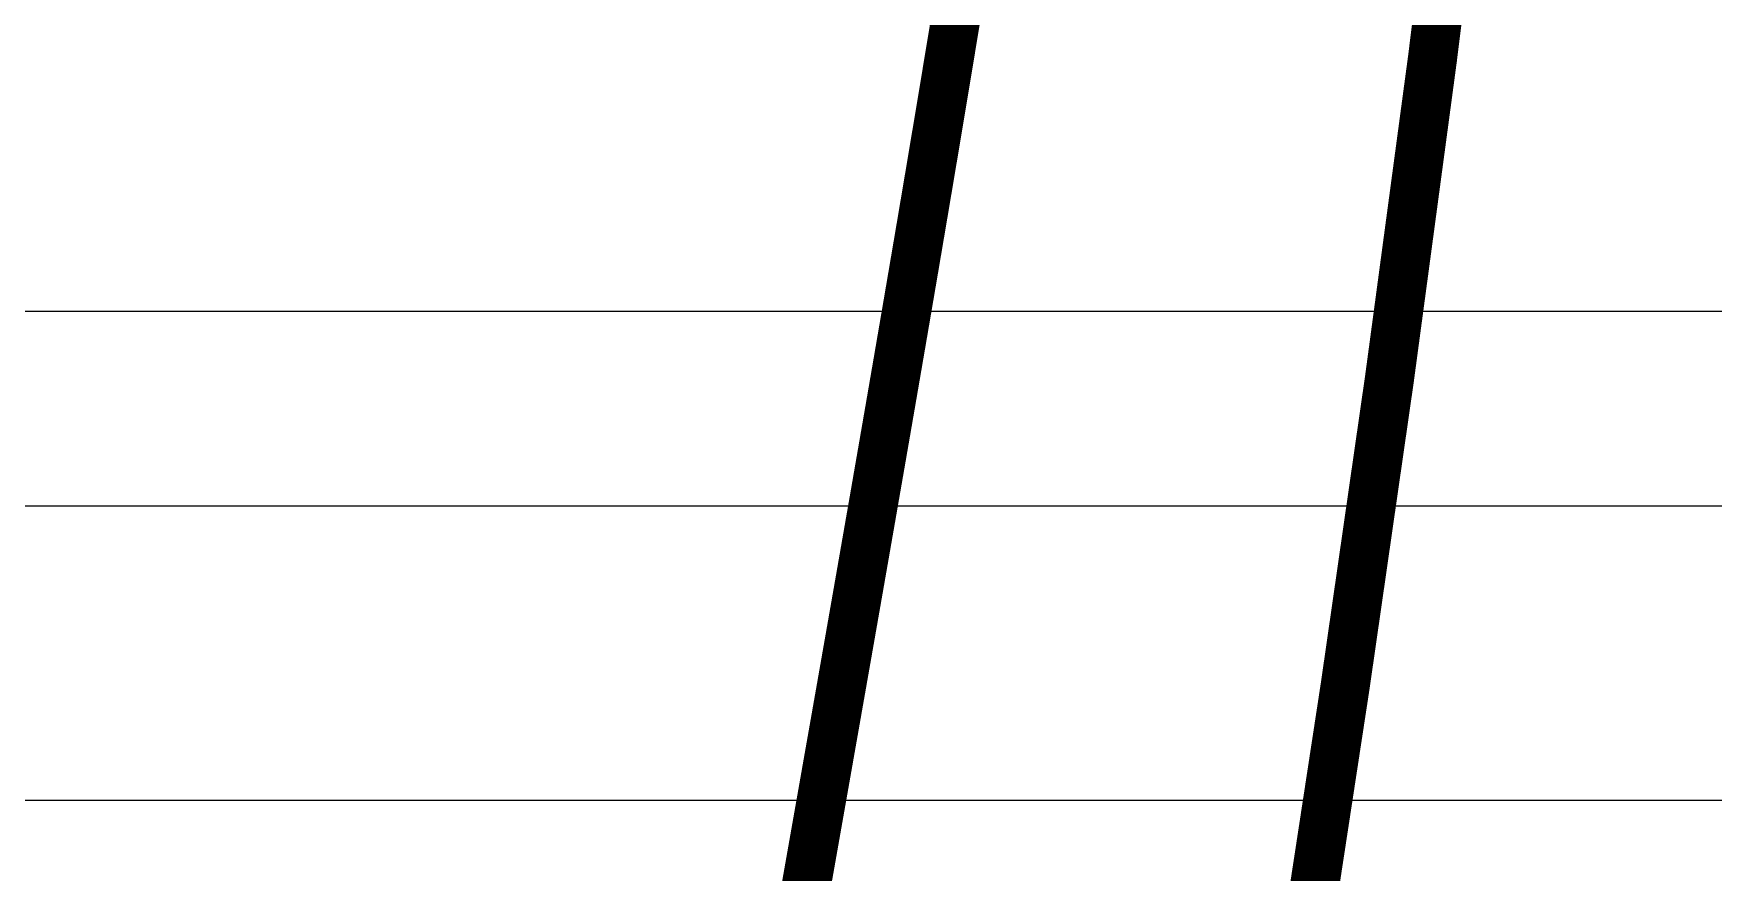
# Model space of a CAD drawing. Header units: inches. Extents: x -1574 to 492, y -294 to 234.
# Drawn here: x -740.793 to -736.514, y -171.833 to -169.696 of the extents above; entities that cross this region are included whole.
import ezdxf

# ---------------------------------------------------------------- set-up
doc = ezdxf.new("R2010")
doc.units = ezdxf.units.IN
doc.header["$MEASUREMENT"] = 0
doc.layers.add('EXTERIOR ELEC EQUIP', color=190, linetype='Continuous')
doc.layers.add('EXTERIOR PLUMB EQUIP', color=250, linetype='Continuous')

msp = doc.modelspace()

# ---------------------------------------------------------------- linework, layer by layer
at = {"layer": 'EXTERIOR ELEC EQUIP', "const_width": 0.125}
msp.add_lwpolyline([(-736.65621, -163.90117), (-736.69181, -164.43218), (-736.76053, -165.31499), (-736.83939, -166.21514), (-736.92708, -167.12116), (-737.02226, -168.0216), (-737.12362, -168.905), (-737.22982, -169.7599), (-737.33963, -170.57726), (-737.45209, -171.35775), (-737.5663, -172.10444), (-737.6814, -172.82043), (-737.7965, -173.5088), (-737.91072, -174.17263), (-738.02318, -174.81502), (-738.13299, -175.62654), (-738.23953, -176.23508)], dxfattribs=at)
at = {"layer": 'EXTERIOR ELEC EQUIP', "color": 60, "const_width": 0.125}
msp.add_lwpolyline([(-738.83017, -171.89627), (-738.82986, -171.89452), (-738.82955, -171.89276), (-738.82924, -171.891), (-738.82893, -171.88925), (-738.82862, -171.88749), (-738.82831, -171.88574), (-738.828, -171.88398), (-738.82769, -171.88222), (-738.82738, -171.88047), (-738.82707, -171.87871), (-738.82676, -171.87696), (-738.82645, -171.8752), (-738.82614, -171.87344), (-738.82583, -171.87169), (-738.82552, -171.86993), (-738.82521, -171.86817), (-738.8249, -171.86642), (-738.82459, -171.86466), (-738.82428, -171.86291), (-738.82397, -171.86115), (-738.82366, -171.85939), (-738.82335, -171.85764), (-738.82304, -171.85588), (-738.82273, -171.85412), (-738.82242, -171.85237), (-738.82211, -171.85061), (-738.8218, -171.84885), (-738.82149, -171.8471), (-738.82118, -171.84534), (-738.82087, -171.84358), (-738.82056, -171.84183), (-738.82025, -171.84007), (-738.81994, -171.83831), (-738.81963, -171.83656), (-738.81932, -171.8348), (-738.81901, -171.83304), (-738.8187, -171.83129), (-738.81839, -171.82953), (-738.81808, -171.82777), (-738.81777, -171.82601), (-738.81746, -171.82426), (-738.81715, -171.8225), (-738.81684, -171.82074), (-738.81653, -171.81899), (-738.81622, -171.81723), (-738.81591, -171.81547), (-738.8156, -171.81371), (-738.81529, -171.81196), (-738.81498, -171.8102), (-738.81467, -171.80844), (-738.81436, -171.80669), (-738.81405, -171.80493), (-738.81374, -171.80317), (-738.81343, -171.80141), (-738.81312, -171.79966), (-738.81281, -171.7979), (-738.8125, -171.79614), (-738.81219, -171.79438), (-738.81188, -171.79263), (-738.81157, -171.79087), (-738.81126, -171.78911), (-738.81095, -171.78735), (-738.81064, -171.7856), (-738.81033, -171.78384), (-738.81002, -171.78208), (-738.80971, -171.78032), (-738.8094, -171.77856), (-738.80909, -171.77681), (-738.80878, -171.77505), (-738.80847, -171.77329), (-738.80816, -171.77153), (-738.80785, -171.76978), (-738.80754, -171.76802), (-738.80722, -171.76626), (-738.80691, -171.7645), (-738.8066, -171.76274), (-738.80629, -171.76099), (-738.80598, -171.75923), (-738.80567, -171.75747), (-738.80536, -171.75571), (-738.80505, -171.75395), (-738.80474, -171.75219), (-738.80443, -171.75044), (-738.80412, -171.74868), (-738.80381, -171.74692), (-738.8035, -171.74516), (-738.80319, -171.7434), (-738.80288, -171.74165), (-738.80257, -171.73989), (-738.80226, -171.73813), (-738.80195, -171.73637), (-738.80164, -171.73461), (-738.80133, -171.73285), (-738.80102, -171.73109), (-738.80071, -171.72934), (-738.8004, -171.72758), (-738.80009, -171.72582), (-738.79978, -171.72406), (-738.79947, -171.7223), (-738.79916, -171.72054), (-738.79885, -171.71878), (-738.79854, -171.71703), (-738.79823, -171.71527), (-738.79792, -171.71351), (-738.79761, -171.71175), (-738.7973, -171.70999), (-738.79699, -171.70823), (-738.79668, -171.70647), (-738.79637, -171.70471), (-738.79606, -171.70296), (-738.79575, -171.7012), (-738.79544, -171.69944), (-738.79513, -171.69768), (-738.79482, -171.69592), (-738.79451, -171.69416), (-738.7942, -171.6924), (-738.79389, -171.69064), (-738.79358, -171.68888), (-738.79327, -171.68712), (-738.79296, -171.68536), (-738.79264, -171.68361), (-738.79233, -171.68185), (-738.79202, -171.68009), (-738.79171, -171.67833), (-738.7914, -171.67657), (-738.79109, -171.67481), (-738.79078, -171.67305), (-738.79047, -171.67129), (-738.79016, -171.66953), (-738.78985, -171.66777), (-738.78954, -171.66601), (-738.78923, -171.66425), (-738.78892, -171.66249), (-738.78861, -171.66073), (-738.7883, -171.65897), (-738.78799, -171.65721), (-738.78768, -171.65546), (-738.78737, -171.6537), (-738.78706, -171.65194), (-738.78675, -171.65018), (-738.78644, -171.64842), (-738.78613, -171.64666), (-738.78582, -171.6449), (-738.78551, -171.64314), (-738.7852, -171.64138), (-738.78489, -171.63962), (-738.78458, -171.63786), (-738.78427, -171.6361), (-738.78396, -171.63434), (-738.78365, -171.63258), (-738.78334, -171.63082), (-738.78303, -171.62906), (-738.78272, -171.6273), (-738.78241, -171.62554), (-738.7821, -171.62378), (-738.78179, -171.62202), (-738.78148, -171.62026), (-738.78116, -171.6185), (-738.78085, -171.61674), (-738.78054, -171.61498), (-738.78023, -171.61322), (-738.77992, -171.61146), (-738.77961, -171.6097), (-738.7793, -171.60794), (-738.77899, -171.60618), (-738.77868, -171.60442), (-738.77837, -171.60266), (-738.77806, -171.60089), (-738.77775, -171.59913), (-738.77744, -171.59737), (-738.77713, -171.59561), (-738.77682, -171.59385), (-738.77651, -171.59209), (-738.7762, -171.59033), (-738.77589, -171.58857), (-738.77558, -171.58681), (-738.77527, -171.58505), (-738.77496, -171.58329), (-738.77465, -171.58153), (-738.77434, -171.57977), (-738.77403, -171.57801), (-738.77372, -171.57625), (-738.77341, -171.57449), (-738.7731, -171.57273), (-738.77279, -171.57096), (-738.77248, -171.5692), (-738.77217, -171.56744), (-738.77186, -171.56568), (-738.77155, -171.56392), (-738.77124, -171.56216), (-738.77093, -171.5604), (-738.77062, -171.55864), (-738.77031, -171.55688), (-738.76999, -171.55512), (-738.76968, -171.55336), (-738.76937, -171.55159), (-738.76906, -171.54983), (-738.76875, -171.54807), (-738.76844, -171.54631), (-738.76813, -171.54455), (-738.76782, -171.54279), (-738.76751, -171.54103), (-738.7672, -171.53927), (-738.76689, -171.5375), (-738.76658, -171.53574), (-738.76627, -171.53398), (-738.76596, -171.53222), (-738.76565, -171.53046), (-738.76534, -171.5287), (-738.76503, -171.52694), (-738.76472, -171.52518), (-738.76441, -171.52341), (-738.7641, -171.52165), (-738.76379, -171.51989), (-738.76348, -171.51813), (-738.76317, -171.51637), (-738.76286, -171.51461), (-738.76255, -171.51284), (-738.76224, -171.51108), (-738.76193, -171.50932), (-738.76162, -171.50756), (-738.76131, -171.5058), (-738.761, -171.50404), (-738.76069, -171.50227), (-738.76038, -171.50051), (-738.76007, -171.49875), (-738.75976, -171.49699), (-738.75945, -171.49523), (-738.75914, -171.49347), (-738.75883, -171.4917), (-738.75852, -171.48994), (-738.75821, -171.48818), (-738.7579, -171.48642), (-738.75759, -171.48466), (-738.75727, -171.48289), (-738.75696, -171.48113), (-738.75665, -171.47937), (-738.75634, -171.47761), (-738.75603, -171.47585), (-738.75572, -171.47408), (-738.75541, -171.47232), (-738.7551, -171.47056), (-738.75479, -171.4688), (-738.75448, -171.46704), (-738.75417, -171.46527), (-738.75386, -171.46351), (-738.75355, -171.46175), (-738.75324, -171.45999), (-738.75293, -171.45822), (-738.75262, -171.45646), (-738.75231, -171.4547), (-738.752, -171.45294), (-738.75169, -171.45117), (-738.75138, -171.44941), (-738.75107, -171.44765), (-738.75076, -171.44589), (-738.75045, -171.44413), (-738.75014, -171.44236), (-738.74983, -171.4406), (-738.74952, -171.43884), (-738.74921, -171.43707), (-738.7489, -171.43531), (-738.74859, -171.43355), (-738.74828, -171.43179), (-738.74797, -171.43002), (-738.74766, -171.42826), (-738.74735, -171.4265), (-738.74704, -171.42474), (-738.74673, -171.42297), (-738.74642, -171.42121), (-738.74611, -171.41945), (-738.7458, -171.41769), (-738.74549, -171.41592), (-738.74518, -171.41416), (-738.74487, -171.4124), (-738.74456, -171.41063), (-738.74425, -171.40887), (-738.74394, -171.40711), (-738.74363, -171.40534), (-738.74332, -171.40358), (-738.74301, -171.40182), (-738.7427, -171.40006), (-738.74239, -171.39829), (-738.74208, -171.39653), (-738.74177, -171.39477), (-738.74146, -171.393), (-738.74115, -171.39124), (-738.74084, -171.38948), (-738.74053, -171.38771), (-738.74022, -171.38595), (-738.73991, -171.38419), (-738.7396, -171.38242), (-738.73929, -171.38066), (-738.73898, -171.3789), (-738.73867, -171.37713), (-738.73836, -171.37537), (-738.73805, -171.37361), (-738.73774, -171.37184), (-738.73743, -171.37008), (-738.73712, -171.36832), (-738.73681, -171.36655), (-738.7365, -171.36479), (-738.73619, -171.36303), (-738.73588, -171.36126), (-738.73557, -171.3595), (-738.73526, -171.35774), (-738.73495, -171.35597), (-738.73464, -171.35421), (-738.73433, -171.35245), (-738.73402, -171.35068), (-738.73371, -171.34892), (-738.7334, -171.34716), (-738.73309, -171.34539), (-738.73278, -171.34363), (-738.73247, -171.34186), (-738.73216, -171.3401), (-738.73185, -171.33834), (-738.73154, -171.33657), (-738.73123, -171.33481), (-738.73092, -171.33304), (-738.73061, -171.33128), (-738.7303, -171.32952), (-738.72999, -171.32775), (-738.72968, -171.32599), (-738.72937, -171.32423), (-738.72906, -171.32246), (-738.72875, -171.3207), (-738.72844, -171.31893), (-738.72813, -171.31717), (-738.72782, -171.31541), (-738.72751, -171.31364), (-738.7272, -171.31188), (-738.72689, -171.31011), (-738.72658, -171.30835), (-738.72627, -171.30658), (-738.72596, -171.30482), (-738.72565, -171.30306), (-738.72534, -171.30129), (-738.72503, -171.29953), (-738.72472, -171.29776), (-738.72441, -171.296), (-738.7241, -171.29424), (-738.72379, -171.29247), (-738.72348, -171.29071), (-738.72317, -171.28894), (-738.72286, -171.28718), (-738.72255, -171.28541), (-738.72224, -171.28365), (-738.72193, -171.28188), (-738.72162, -171.28012), (-738.72131, -171.27836), (-738.721, -171.27659), (-738.72069, -171.27483), (-738.72038, -171.27306), (-738.72007, -171.2713), (-738.71977, -171.26953), (-738.71946, -171.26777), (-738.71915, -171.266), (-738.71884, -171.26424), (-738.71853, -171.26247), (-738.71822, -171.26071), (-738.71791, -171.25895), (-738.7176, -171.25718), (-738.71729, -171.25542), (-738.71698, -171.25365), (-738.71667, -171.25189), (-738.71636, -171.25012), (-738.71605, -171.24836), (-738.71574, -171.24659), (-738.71543, -171.24483), (-738.71512, -171.24306), (-738.71481, -171.2413), (-738.7145, -171.23953), (-738.71419, -171.23777), (-738.71388, -171.236), (-738.71357, -171.23424), (-738.71326, -171.23247), (-738.71295, -171.23071), (-738.71264, -171.22894), (-738.71233, -171.22718), (-738.71202, -171.22541), (-738.71171, -171.22365), (-738.71141, -171.22188), (-738.7111, -171.22012), (-738.71079, -171.21835), (-738.71048, -171.21659), (-738.71017, -171.21482), (-738.70986, -171.21306), (-738.70955, -171.21129), (-738.70924, -171.20953), (-738.70893, -171.20776), (-738.70862, -171.206), (-738.70831, -171.20423), (-738.708, -171.20247), (-738.70769, -171.2007), (-738.70738, -171.19893), (-738.70707, -171.19717), (-738.70676, -171.1954), (-738.70645, -171.19364), (-738.70614, -171.19187), (-738.70583, -171.19011), (-738.70553, -171.18834), (-738.70522, -171.18658), (-738.70491, -171.18481), (-738.7046, -171.18305), (-738.70429, -171.18128), (-738.70398, -171.17951), (-738.70367, -171.17775), (-738.70336, -171.17598), (-738.70305, -171.17422), (-738.70274, -171.17245), (-738.70243, -171.17069), (-738.70212, -171.16892), (-738.70181, -171.16716), (-738.7015, -171.16539), (-738.70119, -171.16362), (-738.70088, -171.16186), (-738.70058, -171.16009), (-738.70027, -171.15833), (-738.69996, -171.15656), (-738.69965, -171.1548), (-738.69934, -171.15303), (-738.69903, -171.15126), (-738.69872, -171.1495), (-738.69841, -171.14773), (-738.6981, -171.14597), (-738.69779, -171.1442), (-738.69748, -171.14243), (-738.69717, -171.14067), (-738.69686, -171.1389), (-738.69656, -171.13714), (-738.69625, -171.13537), (-738.69594, -171.1336), (-738.69563, -171.13184), (-738.69532, -171.13007), (-738.69501, -171.12831), (-738.6947, -171.12654), (-738.69439, -171.12477), (-738.69408, -171.12301), (-738.69377, -171.12124), (-738.69346, -171.11948), (-738.69315, -171.11771), (-738.69285, -171.11594), (-738.69254, -171.11418), (-738.69223, -171.11241), (-738.69192, -171.11064), (-738.69161, -171.10888), (-738.6913, -171.10711), (-738.69099, -171.10535), (-738.69068, -171.10358), (-738.69037, -171.10181), (-738.69006, -171.10005), (-738.68976, -171.09828), (-738.68945, -171.09651), (-738.68914, -171.09475), (-738.68883, -171.09298), (-738.68852, -171.09121), (-738.68821, -171.08945), (-738.6879, -171.08768), (-738.68759, -171.08592), (-738.68728, -171.08415), (-738.68697, -171.08238), (-738.68667, -171.08062), (-738.68636, -171.07885), (-738.68605, -171.07708), (-738.68574, -171.07532), (-738.68543, -171.07355), (-738.68512, -171.07178), (-738.68481, -171.07002), (-738.6845, -171.06825), (-738.6842, -171.06648), (-738.68389, -171.06472), (-738.68358, -171.06295), (-738.68327, -171.06118), (-738.68296, -171.05942), (-738.68265, -171.05765), (-738.68234, -171.05588), (-738.68203, -171.05412), (-738.68172, -171.05235), (-738.68142, -171.05058), (-738.68111, -171.04881), (-738.6808, -171.04705), (-738.68049, -171.04528), (-738.68018, -171.04351), (-738.67987, -171.04175), (-738.67956, -171.03998), (-738.67926, -171.03821), (-738.67895, -171.03645), (-738.67864, -171.03468), (-738.67833, -171.03291), (-738.67802, -171.03115), (-738.67771, -171.02938), (-738.6774, -171.02761), (-738.67709, -171.02584), (-738.67679, -171.02408), (-738.67648, -171.02231), (-738.67617, -171.02054), (-738.67586, -171.01878), (-738.67555, -171.01701), (-738.67524, -171.01524), (-738.67493, -171.01347), (-738.67463, -171.01171), (-738.67432, -171.00994), (-738.67401, -171.00817), (-738.6737, -171.00641), (-738.67339, -171.00464), (-738.67308, -171.00287), (-738.67278, -171.0011), (-738.67247, -170.99934), (-738.67216, -170.99757), (-738.67185, -170.9958), (-738.67154, -170.99403), (-738.67123, -170.99227), (-738.67092, -170.9905), (-738.67062, -170.98873), (-738.67031, -170.98697), (-738.67, -170.9852), (-738.66969, -170.98343), (-738.66938, -170.98166), (-738.66907, -170.9799), (-738.66877, -170.97813), (-738.66846, -170.97636), (-738.66815, -170.97459), (-738.66784, -170.97283), (-738.66753, -170.97106), (-738.66723, -170.96929), (-738.66692, -170.96752), (-738.66661, -170.96576), (-738.6663, -170.96399), (-738.66599, -170.96222), (-738.66568, -170.96045), (-738.66538, -170.95868), (-738.66507, -170.95692), (-738.66476, -170.95515), (-738.66445, -170.95338), (-738.66414, -170.95161), (-738.66384, -170.94985), (-738.66353, -170.94808), (-738.66322, -170.94631), (-738.66291, -170.94454), (-738.6626, -170.94278), (-738.66229, -170.94101), (-738.66199, -170.93924), (-738.66168, -170.93747), (-738.66137, -170.9357), (-738.66106, -170.93394), (-738.66075, -170.93217), (-738.66045, -170.9304), (-738.66014, -170.92863), (-738.65983, -170.92686), (-738.65952, -170.9251), (-738.65921, -170.92333), (-738.65891, -170.92156), (-738.6586, -170.91979), (-738.65829, -170.91802), (-738.65798, -170.91626), (-738.65767, -170.91449), (-738.65737, -170.91272), (-738.65706, -170.91095), (-738.65675, -170.90918), (-738.65644, -170.90742), (-738.65614, -170.90565), (-738.65583, -170.90388), (-738.65552, -170.90211), (-738.65521, -170.90034), (-738.6549, -170.89858), (-738.6546, -170.89681), (-738.65429, -170.89504), (-738.65398, -170.89327), (-738.65367, -170.8915), (-738.65337, -170.88973), (-738.65306, -170.88797), (-738.65275, -170.8862), (-738.65244, -170.88443), (-738.65213, -170.88266), (-738.65183, -170.88089), (-738.65152, -170.87912), (-738.65121, -170.87736), (-738.6509, -170.87559), (-738.6506, -170.87382), (-738.65029, -170.87205), (-738.64998, -170.87028), (-738.64967, -170.86851), (-738.64937, -170.86675), (-738.64906, -170.86498), (-738.64875, -170.86321), (-738.64844, -170.86144), (-738.64814, -170.85967), (-738.64783, -170.8579), (-738.64752, -170.85614), (-738.64721, -170.85437), (-738.64691, -170.8526), (-738.6466, -170.85083), (-738.64629, -170.84906), (-738.64598, -170.84729), (-738.64568, -170.84552), (-738.64537, -170.84376), (-738.64506, -170.84199), (-738.64475, -170.84022), (-738.64445, -170.83845), (-738.64414, -170.83668), (-738.64383, -170.83491), (-738.64353, -170.83314), (-738.64322, -170.83138), (-738.64291, -170.82961), (-738.6426, -170.82784), (-738.6423, -170.82607), (-738.64199, -170.8243), (-738.64168, -170.82253), (-738.64137, -170.82076), (-738.64107, -170.81899), (-738.64076, -170.81723), (-738.64045, -170.81546), (-738.64015, -170.81369), (-738.63984, -170.81192), (-738.63953, -170.81015), (-738.63922, -170.80838), (-738.63892, -170.80661), (-738.63861, -170.80484), (-738.6383, -170.80307), (-738.638, -170.80131), (-738.63769, -170.79954), (-738.63738, -170.79777), (-738.63708, -170.796), (-738.63677, -170.79423), (-738.63646, -170.79246), (-738.63615, -170.79069), (-738.63585, -170.78892), (-738.63554, -170.78715), (-738.63523, -170.78538), (-738.63493, -170.78362), (-738.63462, -170.78185), (-738.63431, -170.78008), (-738.63401, -170.77831), (-738.6337, -170.77654), (-738.63339, -170.77477), (-738.63309, -170.773), (-738.63278, -170.77123), (-738.63247, -170.76946), (-738.63217, -170.76769), (-738.63186, -170.76592), (-738.63155, -170.76416), (-738.63124, -170.76239), (-738.63094, -170.76062), (-738.63063, -170.75885), (-738.63032, -170.75708), (-738.63002, -170.75531), (-738.62971, -170.75354), (-738.6294, -170.75177), (-738.6291, -170.75), (-738.62879, -170.74823), (-738.62848, -170.74646), (-738.62818, -170.74469), (-738.62787, -170.74292), (-738.62757, -170.74116), (-738.62726, -170.73939), (-738.62695, -170.73762), (-738.62665, -170.73585), (-738.62634, -170.73408), (-738.62603, -170.73231), (-738.62573, -170.73054), (-738.62542, -170.72877), (-738.62511, -170.727), (-738.62481, -170.72523), (-738.6245, -170.72346), (-738.62419, -170.72169), (-738.62389, -170.71992), (-738.62358, -170.71815), (-738.62328, -170.71638), (-738.62297, -170.71461), (-738.62266, -170.71284), (-738.62236, -170.71107), (-738.62205, -170.70931), (-738.62174, -170.70754), (-738.62144, -170.70577), (-738.62113, -170.704), (-738.62082, -170.70223), (-738.62052, -170.70046), (-738.62021, -170.69869), (-738.61991, -170.69692), (-738.6196, -170.69515), (-738.61929, -170.69338), (-738.61899, -170.69161), (-738.61868, -170.68984), (-738.61838, -170.68807), (-738.61807, -170.6863), (-738.61776, -170.68453), (-738.61746, -170.68276), (-738.61715, -170.68099), (-738.61685, -170.67922), (-738.61654, -170.67745), (-738.61623, -170.67568), (-738.61593, -170.67391), (-738.61562, -170.67214), (-738.61532, -170.67037), (-738.61501, -170.6686), (-738.6147, -170.66683), (-738.6144, -170.66506), (-738.61409, -170.66329), (-738.61379, -170.66152), (-738.61348, -170.65975), (-738.61317, -170.65798), (-738.61287, -170.65621), (-738.61256, -170.65444), (-738.61226, -170.65267), (-738.61195, -170.6509), (-738.61165, -170.64913), (-738.61134, -170.64736), (-738.61103, -170.64559), (-738.61073, -170.64382), (-738.61042, -170.64205), (-738.61012, -170.64028), (-738.60981, -170.63851), (-738.60951, -170.63674), (-738.6092, -170.63497), (-738.6089, -170.6332), (-738.60859, -170.63143), (-738.60828, -170.62966), (-738.60798, -170.62789), (-738.60767, -170.62612), (-738.60737, -170.62435), (-738.60706, -170.62258), (-738.60676, -170.62081), (-738.60645, -170.61904), (-738.60615, -170.61727), (-738.60584, -170.6155), (-738.60554, -170.61373), (-738.60523, -170.61196), (-738.60492, -170.61019), (-738.60462, -170.60842), (-738.60431, -170.60665), (-738.60401, -170.60488), (-738.6037, -170.60311), (-738.6034, -170.60134), (-738.60309, -170.59957), (-738.60279, -170.5978), (-738.60248, -170.59603), (-738.60218, -170.59426), (-738.60187, -170.59249), (-738.60157, -170.59072), (-738.60126, -170.58895), (-738.60096, -170.58718), (-738.60065, -170.58541), (-738.60035, -170.58364), (-738.60004, -170.58187), (-738.59974, -170.5801), (-738.59943, -170.57833), (-738.59913, -170.57656), (-738.59882, -170.57479), (-738.59852, -170.57302), (-738.59821, -170.57125), (-738.59791, -170.56948), (-738.5976, -170.56771), (-738.5973, -170.56594), (-738.59699, -170.56417), (-738.59669, -170.56239), (-738.59638, -170.56062), (-738.59608, -170.55885), (-738.59577, -170.55708), (-738.59547, -170.55531), (-738.59516, -170.55354), (-738.59486, -170.55177), (-738.59455, -170.55), (-738.59425, -170.54823), (-738.59394, -170.54646), (-738.59364, -170.54469), (-738.59334, -170.54292), (-738.59303, -170.54115), (-738.59273, -170.53938), (-738.59242, -170.53761), (-738.59212, -170.53584), (-738.59181, -170.53407), (-738.59151, -170.5323), (-738.5912, -170.53053), (-738.5909, -170.52876), (-738.59059, -170.52698), (-738.59029, -170.52521), (-738.58999, -170.52344), (-738.58968, -170.52167), (-738.58938, -170.5199), (-738.58907, -170.51813), (-738.58877, -170.51636), (-738.58846, -170.51459), (-738.58816, -170.51282), (-738.58785, -170.51105), (-738.58755, -170.50928), (-738.58725, -170.50751), (-738.58694, -170.50574), (-738.58664, -170.50397), (-738.58633, -170.5022), (-738.58603, -170.50042), (-738.58573, -170.49865), (-738.58542, -170.49688), (-738.58512, -170.49511), (-738.58481, -170.49334), (-738.58451, -170.49157), (-738.5842, -170.4898), (-738.5839, -170.48803), (-738.5836, -170.48626), (-738.58329, -170.48449), (-738.58299, -170.48272), (-738.58268, -170.48095), (-738.58238, -170.47917), (-738.58208, -170.4774), (-738.58177, -170.47563), (-738.58147, -170.47386), (-738.58116, -170.47209), (-738.58086, -170.47032), (-738.58056, -170.46855), (-738.58025, -170.46678), (-738.57995, -170.46501), (-738.57965, -170.46324), (-738.57934, -170.46147), (-738.57904, -170.4597), (-738.57873, -170.45792), (-738.57843, -170.45615), (-738.57813, -170.45438), (-738.57782, -170.45261), (-738.57752, -170.45084), (-738.57722, -170.44907), (-738.57691, -170.4473), (-738.57661, -170.44553), (-738.57631, -170.44376), (-738.576, -170.44199), (-738.5757, -170.44021), (-738.57539, -170.43844), (-738.57509, -170.43667), (-738.57479, -170.4349), (-738.57448, -170.43313), (-738.57418, -170.43136), (-738.57388, -170.42959), (-738.57357, -170.42782), (-738.57327, -170.42605), (-738.57297, -170.42428), (-738.57266, -170.4225), (-738.57236, -170.42073), (-738.57206, -170.41896), (-738.57175, -170.41719), (-738.57145, -170.41542), (-738.57115, -170.41365), (-738.57085, -170.41188), (-738.57054, -170.41011), (-738.57024, -170.40834), (-738.56994, -170.40656), (-738.56963, -170.40479), (-738.56933, -170.40302), (-738.56903, -170.40125), (-738.56872, -170.39948), (-738.56842, -170.39771), (-738.56812, -170.39594), (-738.56781, -170.39417), (-738.56751, -170.39239), (-738.56721, -170.39062), (-738.56691, -170.38885), (-738.5666, -170.38708), (-738.5663, -170.38531), (-738.566, -170.38354), (-738.56569, -170.38177), (-738.56539, -170.38), (-738.56509, -170.37822), (-738.56479, -170.37645), (-738.56448, -170.37468), (-738.56418, -170.37291), (-738.56388, -170.37114), (-738.56358, -170.36937), (-738.56327, -170.3676), (-738.56297, -170.36583), (-738.56267, -170.36405), (-738.56236, -170.36228), (-738.56206, -170.36051), (-738.56176, -170.35874), (-738.56146, -170.35697), (-738.56115, -170.3552), (-738.56085, -170.35343), (-738.56055, -170.35165), (-738.56025, -170.34988), (-738.55994, -170.34811), (-738.55964, -170.34634), (-738.55934, -170.34457), (-738.55904, -170.3428), (-738.55874, -170.34103), (-738.55843, -170.33926), (-738.55813, -170.33748), (-738.55783, -170.33571), (-738.55753, -170.33394), (-738.55722, -170.33217), (-738.55692, -170.3304), (-738.55662, -170.32863), (-738.55632, -170.32686), (-738.55602, -170.32508), (-738.55571, -170.32331), (-738.55541, -170.32154), (-738.55511, -170.31977), (-738.55481, -170.318), (-738.55451, -170.31623), (-738.5542, -170.31445), (-738.5539, -170.31268), (-738.5536, -170.31091), (-738.5533, -170.30914), (-738.553, -170.30737), (-738.55269, -170.3056), (-738.55239, -170.30383), (-738.55209, -170.30205), (-738.55179, -170.30028), (-738.55149, -170.29851), (-738.55118, -170.29674), (-738.55088, -170.29497), (-738.55058, -170.2932), (-738.55028, -170.29142), (-738.54998, -170.28965), (-738.54968, -170.28788), (-738.54937, -170.28611), (-738.54907, -170.28434), (-738.54877, -170.28257), (-738.54847, -170.2808), (-738.54817, -170.27902), (-738.54787, -170.27725), (-738.54757, -170.27548), (-738.54726, -170.27371), (-738.54696, -170.27194), (-738.54666, -170.27017), (-738.54636, -170.26839), (-738.54606, -170.26662), (-738.54576, -170.26485), (-738.54546, -170.26308), (-738.54515, -170.26131), (-738.54485, -170.25954), (-738.54455, -170.25776), (-738.54425, -170.25599), (-738.54395, -170.25422), (-738.54365, -170.25245), (-738.54335, -170.25068), (-738.54305, -170.24891), (-738.54275, -170.24713), (-738.54244, -170.24536), (-738.54214, -170.24359), (-738.54184, -170.24182), (-738.54154, -170.24005), (-738.54124, -170.23828), (-738.54094, -170.2365), (-738.54064, -170.23473), (-738.54034, -170.23296), (-738.54004, -170.23119), (-738.53974, -170.22942), (-738.53944, -170.22765), (-738.53913, -170.22587), (-738.53883, -170.2241), (-738.53853, -170.22233), (-738.53823, -170.22056), (-738.53793, -170.21879), (-738.53763, -170.21701), (-738.53733, -170.21524), (-738.53703, -170.21347), (-738.53673, -170.2117), (-738.53643, -170.20993), (-738.53613, -170.20816), (-738.53583, -170.20638), (-738.53553, -170.20461), (-738.53523, -170.20284), (-738.53493, -170.20107), (-738.53463, -170.1993), (-738.53432, -170.19752), (-738.53402, -170.19575), (-738.53372, -170.19398), (-738.53342, -170.19221), (-738.53312, -170.19044), (-738.53282, -170.18867), (-738.53252, -170.18689), (-738.53222, -170.18512), (-738.53192, -170.18335), (-738.53162, -170.18158), (-738.53132, -170.17981), (-738.53102, -170.17803), (-738.53072, -170.17626), (-738.53042, -170.17449), (-738.53012, -170.17272), (-738.52982, -170.17095), (-738.52952, -170.16918), (-738.52922, -170.1674), (-738.52892, -170.16563), (-738.52862, -170.16386), (-738.52832, -170.16209), (-738.52802, -170.16032), (-738.52772, -170.15854), (-738.52742, -170.15677), (-738.52712, -170.155), (-738.52682, -170.15323), (-738.52652, -170.15146), (-738.52622, -170.14968), (-738.52592, -170.14791), (-738.52562, -170.14614), (-738.52532, -170.14437), (-738.52502, -170.1426), (-738.52472, -170.14082), (-738.52443, -170.13905), (-738.52413, -170.13728), (-738.52383, -170.13551), (-738.52353, -170.13374), (-738.52323, -170.13196), (-738.52293, -170.13019), (-738.52263, -170.12842), (-738.52233, -170.12665), (-738.52203, -170.12488), (-738.52173, -170.12311), (-738.52143, -170.12133), (-738.52113, -170.11956), (-738.52083, -170.11779), (-738.52053, -170.11602), (-738.52023, -170.11425), (-738.51993, -170.11247), (-738.51964, -170.1107), (-738.51934, -170.10893), (-738.51904, -170.10716), (-738.51874, -170.10539), (-738.51844, -170.10361), (-738.51814, -170.10184), (-738.51784, -170.10007), (-738.51754, -170.0983), (-738.51724, -170.09653), (-738.51694, -170.09475), (-738.51665, -170.09298), (-738.51635, -170.09121), (-738.51605, -170.08944), (-738.51575, -170.08767), (-738.51545, -170.08589), (-738.51515, -170.08412), (-738.51485, -170.08235), (-738.51455, -170.08058), (-738.51426, -170.07881), (-738.51396, -170.07703), (-738.51366, -170.07526), (-738.51336, -170.07349), (-738.51306, -170.07172), (-738.51276, -170.06994), (-738.51246, -170.06817), (-738.51217, -170.0664), (-738.51187, -170.06463), (-738.51157, -170.06286), (-738.51127, -170.06108), (-738.51097, -170.05931), (-738.51067, -170.05754), (-738.51038, -170.05577), (-738.51008, -170.054), (-738.50978, -170.05222), (-738.50948, -170.05045), (-738.50918, -170.04868), (-738.50888, -170.04691), (-738.50859, -170.04514), (-738.50829, -170.04336), (-738.50799, -170.04159), (-738.50769, -170.03982), (-738.50739, -170.03805), (-738.5071, -170.03628), (-738.5068, -170.0345), (-738.5065, -170.03273), (-738.5062, -170.03096), (-738.5059, -170.02919), (-738.50561, -170.02742), (-738.50531, -170.02564), (-738.50501, -170.02387), (-738.50471, -170.0221), (-738.50441, -170.02033), (-738.50412, -170.01855), (-738.50382, -170.01678), (-738.50352, -170.01501), (-738.50322, -170.01324), (-738.50293, -170.01147), (-738.50263, -170.00969), (-738.50233, -170.00792), (-738.50203, -170.00615), (-738.50174, -170.00438), (-738.50144, -170.00261), (-738.50114, -170.00083), (-738.50084, -169.99906), (-738.50055, -169.99729), (-738.50025, -169.99552), (-738.49995, -169.99375), (-738.49965, -169.99197), (-738.49936, -169.9902), (-738.49906, -169.98843), (-738.49876, -169.98666), (-738.49846, -169.98488), (-738.49817, -169.98311), (-738.49787, -169.98134), (-738.49757, -169.97957), (-738.49728, -169.9778), (-738.49698, -169.97602), (-738.49668, -169.97425), (-738.49639, -169.97248), (-738.49609, -169.97071), (-738.49579, -169.96894), (-738.49549, -169.96716), (-738.4952, -169.96539), (-738.4949, -169.96362), (-738.4946, -169.96185), (-738.49431, -169.96007), (-738.49401, -169.9583), (-738.49371, -169.95653), (-738.49342, -169.95476), (-738.49312, -169.95299), (-738.49282, -169.95121), (-738.49253, -169.94944), (-738.49223, -169.94767), (-738.49193, -169.9459), (-738.49164, -169.94413), (-738.49134, -169.94235), (-738.49104, -169.94058), (-738.49075, -169.93881), (-738.49045, -169.93704), (-738.49015, -169.93526), (-738.48986, -169.93349), (-738.48956, -169.93172), (-738.48927, -169.92995), (-738.48897, -169.92818), (-738.48867, -169.9264), (-738.48838, -169.92463), (-738.48808, -169.92286), (-738.48778, -169.92109), (-738.48749, -169.91932), (-738.48719, -169.91754), (-738.4869, -169.91577), (-738.4866, -169.914), (-738.4863, -169.91223), (-738.48601, -169.91045), (-738.48571, -169.90868), (-738.48542, -169.90691), (-738.48512, -169.90514), (-738.48482, -169.90337), (-738.48453, -169.90159), (-738.48423, -169.89982), (-738.48394, -169.89805), (-738.48364, -169.89628), (-738.48335, -169.89451), (-738.48305, -169.89273), (-738.48275, -169.89096), (-738.48246, -169.88919), (-738.48216, -169.88742), (-738.48187, -169.88564), (-738.48157, -169.88387), (-738.48128, -169.8821), (-738.48098, -169.88033), (-738.48069, -169.87856), (-738.48039, -169.87678), (-738.48009, -169.87501), (-738.4798, -169.87324), (-738.4795, -169.87147), (-738.47921, -169.8697), (-738.47891, -169.86792), (-738.47862, -169.86615), (-738.47832, -169.86438), (-738.47803, -169.86261), (-738.47773, -169.86083), (-738.47744, -169.85906), (-738.47714, -169.85729), (-738.47685, -169.85552), (-738.47655, -169.85375), (-738.47626, -169.85197), (-738.47596, -169.8502), (-738.47567, -169.84843), (-738.47537, -169.84666), (-738.47508, -169.84489), (-738.47478, -169.84311), (-738.47449, -169.84134), (-738.47419, -169.83957), (-738.4739, -169.8378), (-738.4736, -169.83602), (-738.47331, -169.83425), (-738.47301, -169.83248), (-738.47272, -169.83071), (-738.47243, -169.82894), (-738.47213, -169.82716), (-738.47184, -169.82539), (-738.47154, -169.82362), (-738.47125, -169.82185), (-738.47095, -169.82008), (-738.47066, -169.8183), (-738.47036, -169.81653), (-738.47007, -169.81476), (-738.46978, -169.81299), (-738.46948, -169.81122), (-738.46919, -169.80944), (-738.46889, -169.80767), (-738.4686, -169.8059), (-738.4683, -169.80413), (-738.46801, -169.80235), (-738.46772, -169.80058), (-738.46742, -169.79881), (-738.46713, -169.79704), (-738.46683, -169.79527), (-738.46654, -169.79349), (-738.46625, -169.79172), (-738.46595, -169.78995), (-738.46566, -169.78818), (-738.46537, -169.78641), (-738.46507, -169.78463), (-738.46478, -169.78286), (-738.46448, -169.78109), (-738.46419, -169.77932), (-738.4639, -169.77755), (-738.4636, -169.77577), (-738.46331, -169.774), (-738.46302, -169.77223), (-738.46272, -169.77046), (-738.46243, -169.76869), (-738.46214, -169.76691), (-738.46184, -169.76514), (-738.46155, -169.76337), (-738.46125, -169.7616), (-738.46096, -169.75983), (-738.46067, -169.75805), (-738.46037, -169.75628), (-738.46008, -169.75451), (-738.45979, -169.75274), (-738.4595, -169.75097), (-738.4592, -169.74919), (-738.45891, -169.74742), (-738.45862, -169.74565), (-738.45832, -169.74388), (-738.45803, -169.7421), (-738.45774, -169.74033), (-738.45744, -169.73856), (-738.45715, -169.73679), (-738.45686, -169.73502), (-738.45657, -169.73324), (-738.45627, -169.73147), (-738.45598, -169.7297), (-738.45569, -169.72793), (-738.45539, -169.72616), (-738.4551, -169.72438), (-738.45481, -169.72261), (-738.45452, -169.72084), (-738.45422, -169.71907), (-738.45393, -169.7173), (-738.45364, -169.71553), (-738.45335, -169.71375), (-738.45305, -169.71198), (-738.45276, -169.71021), (-738.45247, -169.70844), (-738.45218, -169.70667), (-738.45188, -169.70489), (-738.45159, -169.70312), (-738.4513, -169.70135), (-738.45101, -169.69958), (-738.45072, -169.69781), (-738.45042, -169.69603), (-738.45013, -169.69426), (-738.44984, -169.69249), (-738.44955, -169.69072), (-738.44926, -169.68895), (-738.44896, -169.68717), (-738.44867, -169.6854), (-738.44838, -169.68363), (-738.44809, -169.68186), (-738.4478, -169.68009), (-738.4475, -169.67831), (-738.44721, -169.67654), (-738.44692, -169.67477), (-738.44663, -169.673), (-738.44634, -169.67123), (-738.44605, -169.66945), (-738.44575, -169.66768), (-738.44546, -169.66591), (-738.44517, -169.66414), (-738.44488, -169.66237), (-738.44459, -169.6606), (-738.4443, -169.65882), (-738.444, -169.65705), (-738.44371, -169.65528), (-738.44342, -169.65351), (-738.44313, -169.65174), (-738.44284, -169.64996), (-738.44255, -169.64819), (-738.44226, -169.64642), (-738.44197, -169.64465), (-738.44167, -169.64288), (-738.44138, -169.6411), (-738.44109, -169.63933), (-738.4408, -169.63756), (-738.44051, -169.63579), (-738.44022, -169.63402), (-738.43993, -169.63225)], dxfattribs=at)
at = {"layer": 'EXTERIOR PLUMB EQUIP'}
for p, q in [((-757.0102, -170.40296), (-732.98444, -170.40296)), ((-757.0102, -170.89906), (-733.80994, -170.89906)), ((-757.0102, -171.64906), (-733.80994, -171.64906))]:
    msp.add_line(p, q, dxfattribs=at)

doc.saveas('drawing.dxf')
